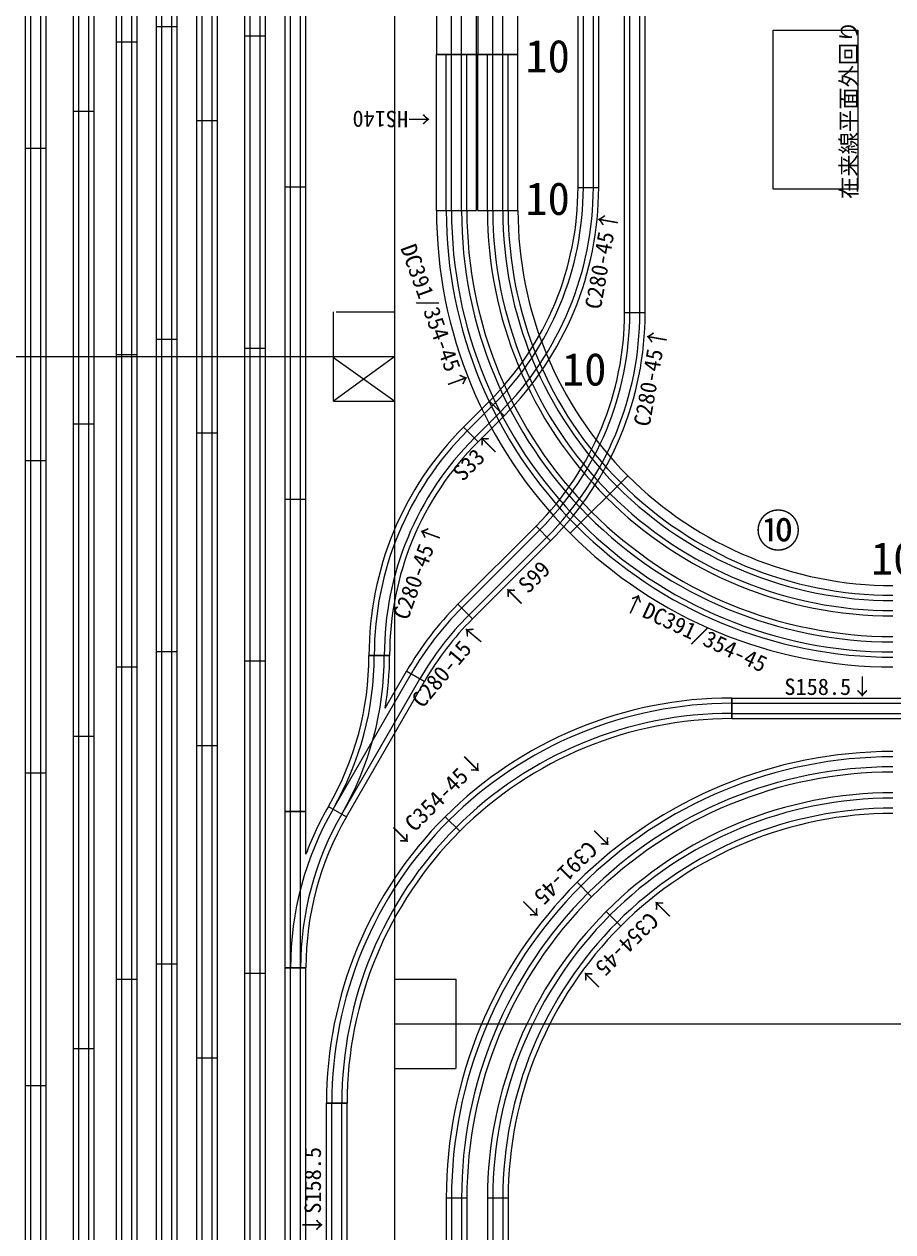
# Model space of a CAD drawing. Units: millimetres, scale not verified. Extents: x -18812 to 36437, y -7239 to 15759.
# Drawn here: x -1395 to -616, y -1661 to -578 of the extents above; entities that cross this region are included whole.
import ezdxf
from ezdxf.enums import TextEntityAlignment as Align

# ---------------------------------------------------------------- set-up
doc = ezdxf.new("R2010")
doc.units = ezdxf.units.MM
doc.header["$LTSCALE"] = 8
for name, color, linetype, lineweight in [('0-7', 4, 'Continuous', 9), ('0-8', 7, 'Continuous', 9), ('0-A', 7, 'Continuous', 9)]:
    doc.layers.add(name, color=color, linetype=linetype, lineweight=lineweight)
doc.styles.add('ＭＳ ゴシック', font='')
doc.styles.get('ＭＳ ゴシック').set_extended_font_data('MS Gothic')

msp = doc.modelspace()

# ---------------------------------------------------------------- linework, layer by layer
at = {"layer": '0-7', "color": 6}
for p, q in [((-1062.519, -3282.074), (-1062.519, -271.074)), ((-1517.519, -876.074), (-1062.519, -876.074)), ((-1062.519, -1474.074), (-607.519, -1474.074))]:
    msp.add_line(p, q, dxfattribs=at)
at = {"layer": '0-7'}
for p, q in [((-1117.519, -876.074), (-1117.519, -836.074)), ((-1115.286, -836.074), (-1062.519, -836.074)), ((-1117.519, -916.074), (-1117.519, -876.984)), ((-1117.519, -916.074), (-1062.519, -916.074)), ((-1062.519, -1434.074), (-1007.519, -1434.074)), ((-1007.519, -1514.074), (-1007.519, -1434.074)), ((-1062.519, -1514.074), (-1008.291, -1514.074))]:
    msp.add_line(p, q, dxfattribs=at)
at = {"layer": '0-7', "color": 1}
for p, q in [((-1062.519, -876.074), (-1117.519, -916.074)), ((-1117.519, -876.984), (-1062.519, -916.074))]:
    msp.add_line(p, q, dxfattribs=at)
at = {"layer": '0-8', "color": 2}
for p, q in [((-1011.792, -605.347), (-1011.792, -325.347)), ((-1002.792, -605.347), (-1002.792, -325.347)), ((-974.792, -605.347), (-974.792, -325.347)), ((-965.792, -605.347), (-965.792, -325.347)), ((-1011.792, -745.347), (-1011.792, -605.347)), ((-1002.792, -745.347), (-1002.792, -605.347)), ((-974.792, -745.347), (-974.792, -605.347)), ((-965.792, -745.347), (-965.792, -605.347)), ((-1011.792, -1630.347), (-1011.792, -1910.347)), ((-1002.792, -1630.347), (-1002.792, -1910.347)), ((-974.792, -1630.347), (-974.792, -1788.847)), ((-965.792, -1630.347), (-965.792, -1788.847))]:
    msp.add_line(p, q, dxfattribs=at)
at = {"layer": '0-8', "color": 4}
for p, q in [((-989.292, -605.347), (-989.292, -325.347)), ((-952.292, -605.347), (-952.292, -325.347))]:
    msp.add_line(p, q, dxfattribs=at)
at = {"layer": '0-8', "color": 3}
for p, q in [((-1025.292, -745.347), (-1025.292, -605.347)), ((-989.292, -745.347), (-989.292, -605.347)), ((-988.292, -745.347), (-988.292, -605.347)), ((-952.292, -745.347), (-952.292, -605.347))]:
    msp.add_line(p, q, dxfattribs=at)
at = {"layer": '0-8'}
for p, q in [((-1025.292, -605.347), (-989.292, -605.347)), ((-1016.542, -745.347), (-1016.542, -605.347)), ((-998.042, -745.347), (-998.042, -605.347)), ((-988.292, -605.347), (-952.292, -605.347)), ((-988.292, -605.347), (-952.292, -605.347)), ((-979.542, -745.347), (-979.542, -605.347)), ((-961.042, -745.347), (-961.042, -605.347)), ((-1025.292, -745.347), (-989.292, -745.347)), ((-988.292, -745.347), (-952.292, -745.347)), ((-853.88, -982.935), (-905.499, -1034.553)), ((-853.88, -982.935), (-905.499, -1034.553)), ((-886.23, -1360.409), (-899.311, -1347.327)), ((-860.067, -1386.572), (-873.148, -1373.49)), ((-1016.542, -1630.347), (-1016.542, -1910.347)), ((-998.042, -1630.347), (-1016.542, -1630.347)), ((-998.042, -1630.347), (-998.042, -1910.347)), ((-961.042, -1630.347), (-979.542, -1630.347)), ((-979.542, -1630.347), (-979.542, -1788.847)), ((-961.042, -1630.347), (-961.042, -1788.847))]:
    msp.add_line(p, q, dxfattribs=at)
at = {"layer": '0-8', "color": 4}
for points in [[(-1025.292, -325.347), (-1025.292, -605.347), (-989.292, -605.347)], [(-988.292, -325.347), (-988.292, -605.347), (-952.292, -605.347)]]:
    msp.add_lwpolyline(points, dxfattribs=at)
at = {"layer": '0-8', "color": 5}
msp.add_lwpolyline([(-723.514, -583.46), (-647.796, -583.46), (-647.796, -725.99), (-723.514, -725.99)], close=True, dxfattribs=at)
at = {"layer": '0-8'}
msp.add_lwpolyline([(-952.292, -605.347), (-1025.292, -605.347), (-989.292, -605.347)], dxfattribs=at)
at = {"layer": '0-8', "color": 3}
for radius, start, end in [(409, 180, 225), (336, 180, 225), (336, 225, 270), (409, 225, 270)]:
    msp.add_arc((-616.292, -745.347), radius, start, end, dxfattribs=at)
at = {"layer": '0-8'}
for centre, radius, start, end in [((-616.292, -745.347), 400.25, 180, 225), ((-616.292, -745.347), 381.75, 180, 225), ((-616.292, -745.347), 363.25, 180, 225), ((-616.292, -745.347), 344.75, 180, 225), ((-616.292, -745.347), 344.75, 225, 270), ((-616.292, -745.347), 363.25, 225, 270), ((-616.292, -745.347), 381.75, 225, 270), ((-616.292, -745.347), 400.25, 225, 270), ((-616.292, -1630.347), 400.25, 90, 135), ((-616.292, -1630.347), 381.75, 90, 135), ((-616.292, -1630.347), 363.25, 90, 135), ((-616.292, -1630.347), 344.75, 90, 135), ((-616.292, -1630.347), 400.25, 135, 180), ((-616.292, -1630.347), 381.75, 135, 180), ((-616.292, -1630.347), 363.25, 135, 180), ((-616.292, -1630.347), 344.75, 135, 180)]:
    msp.add_arc(centre, radius, start, end, dxfattribs=at)
at = {"layer": '0-8', "color": 2}
for centre, radius, start, end in [((-616.292, -745.347), 395.5, 180, 225), ((-616.292, -745.347), 386.5, 180, 225), ((-616.292, -745.347), 358.5, 180, 225), ((-616.292, -745.347), 349.5, 180, 225), ((-616.292, -745.347), 349.5, 225, 270), ((-616.292, -745.347), 358.5, 225, 270), ((-616.292, -745.347), 395.5, 225, 270), ((-616.292, -745.347), 386.5, 225, 270), ((-616.292, -1630.347), 395.5, 90, 135), ((-616.292, -1630.347), 386.5, 90, 135), ((-616.292, -1630.347), 358.5, 90, 135), ((-616.292, -1630.347), 349.5, 90, 135), ((-616.292, -1630.347), 395.5, 135, 180), ((-616.292, -1630.347), 386.5, 135, 180), ((-616.292, -1630.347), 358.5, 135, 180), ((-616.292, -1630.347), 349.5, 135, 180)]:
    msp.add_arc(centre, radius, start, end, dxfattribs=at)
at = {"layer": '0-A'}
for p, q in [((-1276.143, -580.408), (-1276.143, -300.408)), ((-1257.643, -580.408), (-1257.643, -300.408)), ((-1197.02, -588.697), (-1197.02, -308.697)), ((-1178.52, -588.697), (-1178.52, -308.697)), ((-1311.916, -594.198), (-1311.916, -314.198)), ((-1293.416, -594.198), (-1293.416, -314.198)), ((-1350.634, -656.35), (-1350.634, -376.35)), ((-1332.134, -656.35), (-1332.134, -376.35)), ((-1240.066, -664.614), (-1240.066, -384.614)), ((-1221.566, -664.614), (-1221.566, -384.614)), ((-1393.514, -689.349), (-1393.514, -409.349)), ((-1375.014, -689.349), (-1375.014, -409.349)), ((-1160.786, -723.926), (-1160.786, -443.926)), ((-1142.286, -723.926), (-1142.286, -443.926)), ((-898.405, -724.612), (-898.405, -444.612)), ((-879.905, -724.612), (-879.905, -444.612)), ((-856.762, -836.699), (-856.762, -556.699)), ((-838.262, -836.699), (-838.262, -556.699)), ((-1276.143, -860.408), (-1276.143, -580.408)), ((-1276.143, -580.408), (-1257.643, -580.408)), ((-1276.143, -580.408), (-1257.643, -580.408)), ((-1257.643, -860.408), (-1257.643, -580.408)), ((-1311.916, -874.198), (-1311.916, -594.198)), ((-1311.916, -594.198), (-1293.416, -594.198)), ((-1311.916, -594.198), (-1293.416, -594.198)), ((-1293.416, -874.198), (-1293.416, -594.198)), ((-1197.02, -868.697), (-1197.02, -588.697)), ((-1197.02, -588.697), (-1178.52, -588.697)), ((-1197.02, -588.697), (-1178.52, -588.697)), ((-1178.52, -868.697), (-1178.52, -588.697)), ((-1350.634, -936.35), (-1350.634, -656.35)), ((-1350.634, -656.35), (-1332.134, -656.35)), ((-1350.634, -656.35), (-1332.134, -656.35)), ((-1332.134, -936.35), (-1332.134, -656.35)), ((-1240.066, -944.614), (-1240.066, -664.614)), ((-1240.066, -664.614), (-1221.566, -664.614)), ((-1240.066, -664.614), (-1221.566, -664.614)), ((-1221.566, -944.614), (-1221.566, -664.614)), ((-1393.514, -969.349), (-1393.514, -689.349)), ((-1393.514, -689.349), (-1375.014, -689.349)), ((-1393.514, -689.349), (-1375.014, -689.349)), ((-1375.014, -969.349), (-1375.014, -689.349)), ((-1160.786, -1003.926), (-1160.786, -723.926)), ((-1160.786, -723.926), (-1142.286, -723.926)), ((-1160.786, -723.926), (-1142.286, -723.926)), ((-1142.286, -1003.926), (-1142.286, -723.926)), ((-898.405, -724.612), (-879.905, -724.612)), ((-898.405, -724.612), (-879.905, -724.612)), ((-856.762, -836.699), (-838.262, -836.699)), ((-856.762, -836.699), (-838.262, -836.699)), ((-1276.143, -1140.408), (-1276.143, -860.408)), ((-1276.143, -860.408), (-1257.643, -860.408)), ((-1276.143, -860.408), (-1257.643, -860.408)), ((-1257.643, -1140.408), (-1257.643, -860.408)), ((-1311.916, -1154.198), (-1311.916, -874.198)), ((-1311.916, -874.198), (-1293.416, -874.198)), ((-1311.916, -874.198), (-1293.416, -874.198)), ((-1293.416, -1154.198), (-1293.416, -874.198)), ((-1197.02, -1148.697), (-1197.02, -868.697)), ((-1197.02, -868.697), (-1178.52, -868.697)), ((-1197.02, -868.697), (-1178.52, -868.697)), ((-1178.52, -1148.697), (-1178.52, -868.697)), ((-1001.041, -939.396), (-977.706, -916.061)), ((-977.706, -916.061), (-964.625, -929.143)), ((-987.959, -952.477), (-964.625, -929.143)), ((-1350.634, -1216.35), (-1350.634, -936.35)), ((-1350.634, -936.35), (-1332.134, -936.35)), ((-1350.634, -936.35), (-1332.134, -936.35)), ((-1332.134, -1216.35), (-1332.134, -936.35)), ((-987.959, -952.477), (-1001.041, -939.396)), ((-1001.041, -939.396), (-987.959, -952.477)), ((-1001.041, -939.396), (-987.959, -952.477)), ((-1240.066, -1224.614), (-1240.066, -944.614)), ((-1240.066, -944.614), (-1221.566, -944.614)), ((-1240.066, -944.614), (-1221.566, -944.614)), ((-1221.566, -1224.614), (-1221.566, -944.614)), ((-1393.514, -1249.349), (-1393.514, -969.349)), ((-1393.514, -969.349), (-1375.014, -969.349)), ((-1393.514, -969.349), (-1375.014, -969.349)), ((-1375.014, -1249.349), (-1375.014, -969.349)), ((-1160.786, -1283.926), (-1160.786, -1003.926)), ((-1160.786, -1003.926), (-1142.286, -1003.926)), ((-1160.786, -1003.926), (-1142.286, -1003.926)), ((-1142.286, -1283.926), (-1142.286, -1003.926)), ((-1006.066, -1098.152), (-936.063, -1028.148)), ((-936.063, -1028.148), (-922.981, -1041.23)), ((-992.985, -1111.234), (-1006.066, -1098.152)), ((-1006.066, -1098.152), (-992.985, -1111.234)), ((-1006.066, -1098.152), (-992.985, -1111.234)), ((-1006.066, -1098.152), (-992.985, -1111.234)), ((-1276.143, -1420.408), (-1276.143, -1140.408)), ((-1276.143, -1140.408), (-1257.643, -1140.408)), ((-1276.143, -1140.408), (-1257.643, -1140.408)), ((-1257.643, -1420.408), (-1257.643, -1140.408)), ((-1085.76, -1143.926), (-1067.26, -1143.926)), ((-1067.26, -1143.926), (-1085.76, -1143.926)), ((-1311.916, -1434.198), (-1311.916, -1154.198)), ((-1311.916, -1154.198), (-1293.416, -1154.198)), ((-1311.916, -1154.198), (-1293.416, -1154.198)), ((-1293.416, -1434.198), (-1293.416, -1154.198)), ((-1197.02, -1428.697), (-1197.02, -1148.697)), ((-1197.02, -1148.697), (-1178.52, -1148.697)), ((-1197.02, -1148.697), (-1178.52, -1148.697)), ((-1178.52, -1428.697), (-1178.52, -1148.697)), ((-1071.142, -1191.154), (-1052.034, -1158.058)), ((-1052.034, -1158.058), (-1036.012, -1167.308)), ((-1036.012, -1167.308), (-1052.034, -1158.058)), ((-1106.012, -1288.551), (-1036.012, -1167.308)), ((-760.602, -1182.155), (-602.102, -1182.155)), ((-760.602, -1200.655), (-602.102, -1200.655)), ((-1350.634, -1496.35), (-1350.634, -1216.35)), ((-1350.634, -1216.35), (-1332.134, -1216.35)), ((-1350.634, -1216.35), (-1332.134, -1216.35)), ((-1332.134, -1496.35), (-1332.134, -1216.35)), ((-1240.066, -1504.614), (-1240.066, -1224.614)), ((-1240.066, -1224.614), (-1221.566, -1224.614)), ((-1240.066, -1224.614), (-1221.566, -1224.614)), ((-1221.566, -1504.614), (-1221.566, -1224.614)), ((-1393.514, -1529.349), (-1393.514, -1249.349)), ((-1393.514, -1249.349), (-1375.014, -1249.349)), ((-1393.514, -1249.349), (-1375.014, -1249.349)), ((-1375.014, -1529.349), (-1375.014, -1249.349)), ((-1142.286, -1283.926), (-1160.786, -1283.926)), ((-1160.786, -1423.926), (-1160.786, -1283.926)), ((-1160.786, -1283.926), (-1142.286, -1283.926)), ((-1160.786, -1283.926), (-1142.286, -1283.926)), ((-1142.286, -1322.142), (-1142.286, -1283.926)), ((-1122.034, -1279.301), (-1106.012, -1288.551)), ((-1004.377, -1301.63), (-1017.458, -1288.549)), ((-1276.143, -1700.188), (-1276.143, -1420.188)), ((-1276.143, -1420.408), (-1257.643, -1420.408)), ((-1257.643, -1700.188), (-1257.643, -1420.188)), ((-1197.02, -1708.697), (-1197.02, -1428.697)), ((-1197.02, -1428.697), (-1178.52, -1428.697)), ((-1178.52, -1708.697), (-1178.52, -1428.697)), ((-1160.786, -1703.926), (-1160.786, -1423.926)), ((-1160.786, -1423.926), (-1142.286, -1423.926)), ((-1142.286, -1423.926), (-1160.786, -1423.926)), ((-1142.286, -1703.926), (-1142.286, -1423.926)), ((-1311.916, -1714.198), (-1311.916, -1434.198)), ((-1311.916, -1434.198), (-1293.416, -1434.198)), ((-1311.916, -1434.198), (-1293.416, -1434.198)), ((-1293.416, -1714.198), (-1293.416, -1434.198)), ((-1350.634, -1776.35), (-1350.634, -1496.35)), ((-1350.634, -1496.35), (-1332.134, -1496.35)), ((-1332.134, -1776.35), (-1332.134, -1496.35)), ((-1240.066, -1784.614), (-1240.066, -1504.614)), ((-1240.066, -1504.614), (-1221.566, -1504.614)), ((-1221.566, -1784.614), (-1221.566, -1504.614)), ((-1393.514, -1809.349), (-1393.514, -1529.349)), ((-1393.514, -1529.349), (-1375.014, -1529.349)), ((-1393.514, -1529.349), (-1375.014, -1529.349)), ((-1123.852, -1545.405), (-1105.352, -1545.405)), ((-1105.352, -1545.405), (-1123.852, -1545.405)), ((-1123.852, -1703.905), (-1123.852, -1545.405)), ((-1105.352, -1703.905), (-1105.352, -1545.405))]:
    msp.add_line(p, q, dxfattribs=at)
at = {"layer": '0-A', "color": 2}
for p, q in [((-1271.393, -580.408), (-1271.393, -300.408)), ((-1262.393, -580.408), (-1262.393, -300.408)), ((-1192.27, -588.697), (-1192.27, -308.697)), ((-1183.27, -588.697), (-1183.27, -308.697)), ((-1307.166, -594.198), (-1307.166, -314.198)), ((-1298.166, -594.198), (-1298.166, -314.198)), ((-1345.884, -656.35), (-1345.884, -376.35)), ((-1336.884, -656.35), (-1336.884, -376.35)), ((-1235.316, -664.614), (-1235.316, -384.614)), ((-1226.316, -664.614), (-1226.316, -384.614)), ((-1388.764, -689.349), (-1388.764, -409.349)), ((-1379.764, -689.349), (-1379.764, -409.349)), ((-1156.036, -723.926), (-1156.036, -443.926)), ((-1147.036, -723.926), (-1147.036, -443.926)), ((-893.655, -724.612), (-893.655, -444.612)), ((-884.655, -724.612), (-884.655, -444.612)), ((-852.012, -836.699), (-852.012, -556.699)), ((-843.012, -836.699), (-843.012, -556.699)), ((-1271.393, -860.408), (-1271.393, -580.408)), ((-1262.393, -860.408), (-1262.393, -580.408)), ((-1307.166, -874.198), (-1307.166, -594.198)), ((-1298.166, -874.198), (-1298.166, -594.198)), ((-1192.27, -868.697), (-1192.27, -588.697)), ((-1183.27, -868.697), (-1183.27, -588.697)), ((-1345.884, -936.35), (-1345.884, -656.35)), ((-1336.884, -936.35), (-1336.884, -656.35)), ((-1235.316, -944.614), (-1235.316, -664.614)), ((-1226.316, -944.614), (-1226.316, -664.614)), ((-1388.764, -969.349), (-1388.764, -689.349)), ((-1379.764, -969.349), (-1379.764, -689.349)), ((-1156.036, -1003.926), (-1156.036, -723.926)), ((-1147.036, -1003.926), (-1147.036, -723.926)), ((-1271.393, -1140.408), (-1271.393, -860.408)), ((-1262.393, -1140.408), (-1262.393, -860.408)), ((-1307.166, -1154.198), (-1307.166, -874.198)), ((-1298.166, -1154.198), (-1298.166, -874.198)), ((-1192.27, -1148.697), (-1192.27, -868.697)), ((-1183.27, -1148.697), (-1183.27, -868.697)), ((-997.682, -942.754), (-974.347, -919.42)), ((-991.318, -949.118), (-967.983, -925.784)), ((-1345.884, -1216.35), (-1345.884, -936.35)), ((-1336.884, -1216.35), (-1336.884, -936.35)), ((-1235.316, -1224.614), (-1235.316, -944.614)), ((-1226.316, -1224.614), (-1226.316, -944.614)), ((-1388.764, -1249.349), (-1388.764, -969.349)), ((-1379.764, -1249.349), (-1379.764, -969.349)), ((-1156.036, -1283.926), (-1156.036, -1003.926)), ((-1147.036, -1283.926), (-1147.036, -1003.926)), ((-1002.708, -1101.511), (-932.704, -1031.507)), ((-996.344, -1107.875), (-926.34, -1037.871)), ((-1271.393, -1420.408), (-1271.393, -1140.408)), ((-1262.393, -1420.408), (-1262.393, -1140.408)), ((-1307.166, -1434.198), (-1307.166, -1154.198)), ((-1298.166, -1434.198), (-1298.166, -1154.198)), ((-1192.27, -1428.697), (-1192.27, -1148.697)), ((-1183.27, -1428.697), (-1183.27, -1148.697)), ((-1117.92, -1281.676), (-1047.92, -1160.433)), ((-1110.126, -1286.176), (-1040.126, -1164.933)), ((-760.602, -1186.905), (-602.102, -1186.905)), ((-760.602, -1195.905), (-602.102, -1195.905)), ((-1345.884, -1496.35), (-1345.884, -1216.35)), ((-1336.884, -1496.35), (-1336.884, -1216.35)), ((-1235.316, -1504.614), (-1235.316, -1224.614)), ((-1226.316, -1504.614), (-1226.316, -1224.614)), ((-1388.764, -1529.349), (-1388.764, -1249.349)), ((-1379.764, -1529.349), (-1379.764, -1249.349)), ((-1156.036, -1423.926), (-1156.036, -1283.926)), ((-1147.036, -1423.926), (-1147.036, -1283.926)), ((-1271.393, -1700.188), (-1271.393, -1420.188)), ((-1262.393, -1700.188), (-1262.393, -1420.188)), ((-1192.27, -1708.697), (-1192.27, -1428.697)), ((-1183.27, -1708.697), (-1183.27, -1428.697)), ((-1156.036, -1703.926), (-1156.036, -1423.926)), ((-1147.036, -1703.926), (-1147.036, -1423.926)), ((-1307.166, -1714.198), (-1307.166, -1434.198)), ((-1298.166, -1714.198), (-1298.166, -1434.198)), ((-1345.884, -1776.35), (-1345.884, -1496.35)), ((-1336.884, -1776.35), (-1336.884, -1496.35)), ((-1235.316, -1784.614), (-1235.316, -1504.614)), ((-1226.316, -1784.614), (-1226.316, -1504.614)), ((-1388.764, -1809.349), (-1388.764, -1529.349)), ((-1379.764, -1809.349), (-1379.764, -1529.349)), ((-1119.102, -1703.905), (-1119.102, -1545.405)), ((-1110.102, -1703.905), (-1110.102, -1545.405))]:
    msp.add_line(p, q, dxfattribs=at)
at = {"layer": '0-A'}
for points in [[(-992.985, -1111.234), (-922.981, -1041.23), (-936.063, -1028.148)], [(-760.602, -1200.655), (-760.602, -1182.155), (-760.602, -1200.655)], [(-760.602, -1200.655), (-760.602, -1182.155), (-760.602, -1200.655)], [(-1004.377, -1301.63), (-1017.458, -1288.549), (-1004.377, -1301.63)], [(-1393.514, -1809.349), (-1375.014, -1809.349), (-1375.014, -1529.349)]]:
    msp.add_lwpolyline(points, dxfattribs=at)
for centre, radius, start, end in [((-1169.155, -724.612), 270.75, 315, 0), ((-1169.155, -724.612), 289.25, 315, 0), ((-1127.512, -836.699), 270.75, 315, 0), ((-1127.512, -836.699), 289.25, 315, 0), ((-796.51, -1143.926), 289.25, 135, 180), ((-796.51, -1143.926), 270.75, 135, 180), ((-801.536, -1302.683), 289.25, 135, 150), ((-801.536, -1302.683), 270.75, 135, 150), ((-1356.51, -1143.926), 270.75, 330, 0), ((-1356.51, -1143.926), 289.25, 350.60294, 0), ((-760.602, -1545.405), 363.25, 90, 135), ((-760.602, -1545.405), 344.75, 90, 135), ((-871.536, -1423.926), 289.25, 150, 159.39706), ((-871.536, -1423.926), 270.75, 150, 180), ((-760.602, -1545.405), 363.25, 135, 180), ((-760.602, -1545.405), 344.75, 135, 180)]:
    msp.add_arc(centre, radius, start, end, dxfattribs=at)
at = {"layer": '0-A', "color": 2}
for centre, radius, start, end in [((-1169.155, -724.612), 275.5, 315, 0), ((-1169.155, -724.612), 284.5, 315, 0), ((-1127.512, -836.699), 275.5, 315, 0), ((-1127.512, -836.699), 284.5, 315, 0), ((-796.51, -1143.926), 284.5, 135, 180), ((-796.51, -1143.926), 275.5, 135, 180), ((-801.536, -1302.683), 284.5, 135, 150), ((-801.536, -1302.683), 275.5, 135, 150), ((-1356.51, -1143.926), 275.5, 330, 0), ((-1356.51, -1143.926), 284.5, 330, 0), ((-760.602, -1545.405), 358.5, 90, 135), ((-760.602, -1545.405), 349.5, 90, 135), ((-871.536, -1423.926), 284.5, 150, 180), ((-871.536, -1423.926), 275.5, 150, 180), ((-760.602, -1545.405), 358.5, 135, 180), ((-760.602, -1545.405), 349.5, 135, 180)]:
    msp.add_arc(centre, radius, start, end, dxfattribs=at)

# ---------------------------------------------------------------- texts
at = {"layer": '0-8', "color": 3, "style": 'ＭＳ ゴシック'}
for s, rotation, p in [('在来線平面外回り', 90, (-644.071, -734.898)), ('←HS140', 180, (-1030.694, -651.513)), ('DC391/354-45↑', 290, (-1061.921, -780.26)), ('↑DC391/354-45', 335, (-861.852, -1104.632)), ('↑C391-45↑', 225, (-878.932, -1291.971)), ('↓C354-45↓', 225, (-823.99, -1355.822))]:
    msp.add_text(s, height=14.66, rotation=rotation, dxfattribs=at).set_placement(p, align=Align.BOTTOM_LEFT)
for s, p in [('10', (-945.629, -630.257)), ('10', (-945.629, -757.985)), ('10', (-912.817, -910.979)), ('⑩', (-739.032, -1055.619)), ('10', (-635.889, -1080.498))]:
    msp.add_text(s, height=29.33, dxfattribs=at).set_placement(p, align=Align.BOTTOM_LEFT)
at = {"layer": '0-A', "color": 3, "style": 'ＭＳ ゴシック'}
for s, rotation, p in [('C280-45↑', 80, (-873.692, -835.231)), ('C280-45↑', 80, (-829.954, -940.297)), ('S33↑', 45, (-998.637, -991.899)), ('C280-45↑', 70, (-1046.797, -1114.624)), ('↑S99', 45, (-954.096, -1106.537)), ('C280-15↑', 50, (-1034.235, -1194.824)), ('↓C354-45↓', 45, (-1055.847, -1320.184)), ('↓S158.5', 90, (-1124.388, -1664.325))]:
    msp.add_text(s, height=14.66, rotation=rotation, dxfattribs=at).set_placement(p, align=Align.BOTTOM_LEFT)
msp.add_text('S158.5↓', height=14.66, dxfattribs=at).set_placement((-713.481, -1183.816), align=Align.BOTTOM_LEFT)

doc.saveas('drawing.dxf')
